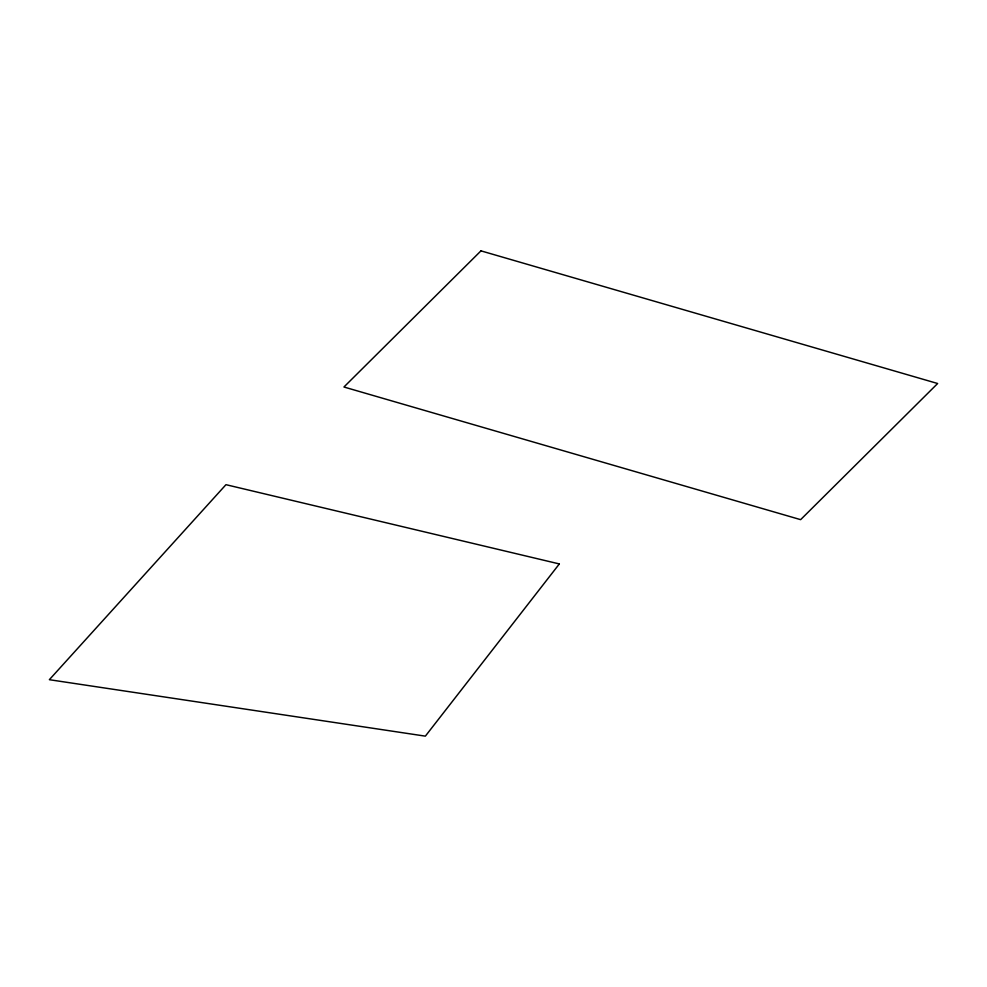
<?xml version="1.0" encoding="UTF-8"?>
<svg xmlns="http://www.w3.org/2000/svg" width="987" height="987" viewBox="0 0 987 987"><rect width="100%" height="100%" fill="white"/><g stroke="black" fill="none" stroke-linecap="round" stroke-linejoin="round"><path stroke-width="1.48" d="M559.333 563.935L425.36 736.142L49.35 679.698L225.961 484.679L559.333 563.935M480.965 250.858L343.945 387.003L800.63 519.655L937.65 383.511L480.965 250.858"/></g></svg>
